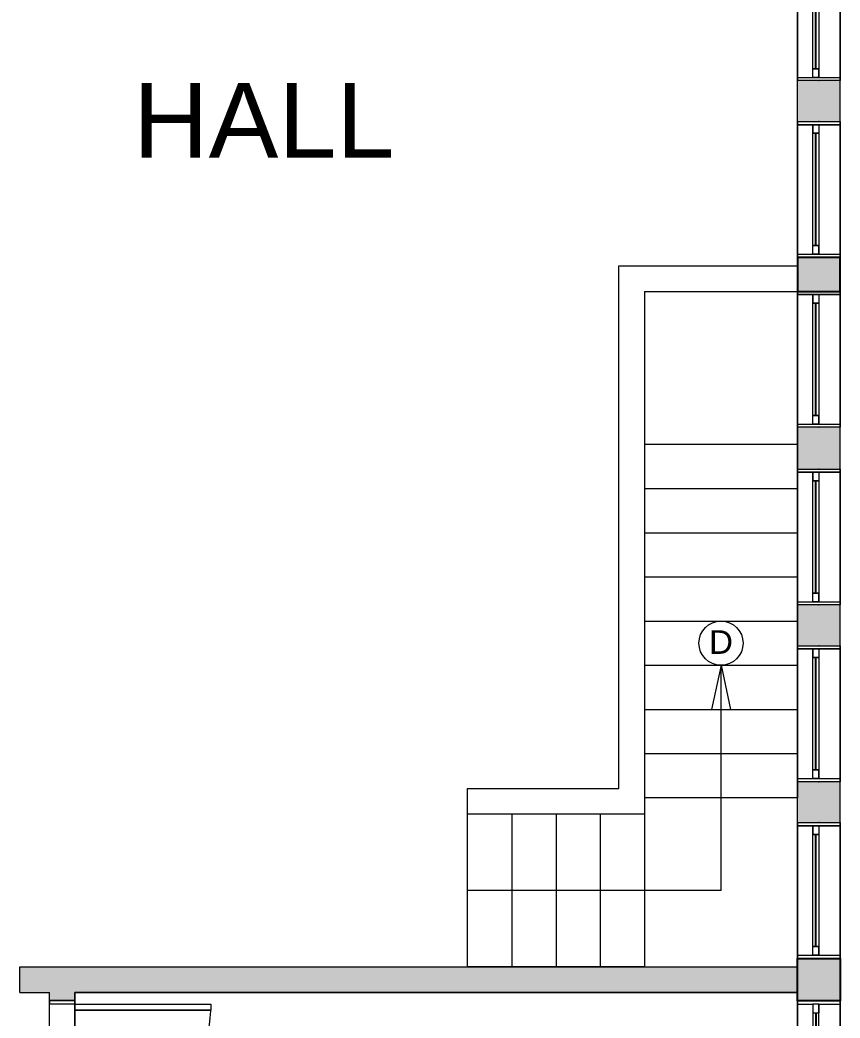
# Model space of a CAD drawing. Header units: metres. Extents: x 512 to 829, y -209 to 245.
# Drawn here: x 752.62 to 757.45, y -86 to -80.13 of the extents above; entities that cross this region are included whole.
import ezdxf

# ---------------------------------------------------------------- set-up
doc = ezdxf.new("R2010")
doc.units = ezdxf.units.M
doc.header["$LTSCALE"] = 0.508
doc.set_wipeout_variables(frame=1)
doc.header["$PDSIZE"] = -2
for name, color, linetype, lineweight in [('AMB-NOVOS', 10, 'Continuous', 15), ('CONTORNO', 7, 'Continuous', 15), ('None', 7, 'Continuous', 5), ('NãoImprimir', 7, 'Continuous', 5), ('Peitoris', 2, 'Continuous', 5), ('Telhado-Princ', 7, 'Continuous', 5)]:
    doc.layers.add(name, color=color, linetype=linetype, lineweight=lineweight)
doc.styles.add('Arial', font='arial.ttf')

# ---------------------------------------------------------------- blocks, each defined once
blk = doc.blocks.new('Grupo-1098')
at = {"color": 7, "linetype": 'Continuous', "lineweight": 5}
for points in [[(-0.4, 0.125), (-0.38095, 0.125), (-0.38095, -0.125), (-0.4, -0.125)], [(0.38095, 0.125), (0.4, 0.125), (0.4, -0.125), (0.38095, -0.125)]]:
    blk.add_wipeout(points, dxfattribs=at).dxf.layer = 'None'
at = {"layer": 'None', "color": 7, "linetype": 'Continuous', "lineweight": 5}
for points in [[(-0.4, 0.125), (-0.38095, 0.125), (-0.38095, -0.125), (-0.4, -0.125)], [(0.38095, 0.125), (0.4, 0.125), (0.4, -0.125), (0.38095, -0.125)]]:
    blk.add_lwpolyline(points, close=True, dxfattribs=at)
blk = doc.blocks.new('Grupo-1099')
at = {"layer": 'None', "color": 7}
blk.add_blockref('Grupo-1098', (0, 0), dxfattribs=at)
at = {"layer": 'None', "color": 7, "linetype": 'Continuous', "lineweight": 5}
for p, q in [((-0.4, 0.125), (-0.38095, 0.125)), ((-0.38095, 0.125), (-0.38095, -0.125)), ((0.4, 0.125), (0.38095, 0.125)), ((0.38095, 0.125), (0.38095, -0.125)), ((-0.4, -0.125), (-0.38095, -0.125)), ((0.4, -0.125), (0.38095, -0.125))]:
    blk.add_line(p, q, dxfattribs=at)
blk = doc.blocks.new('Grupo-1100')
at = {"layer": 'None', "color": 7, "linetype": 'Continuous', "lineweight": 5}
for p, q in [((-0.38095, 0.034925), (-0.38095, 0)), ((0.38095, 0.034925), (0.38095, 0))]:
    blk.add_line(p, q, dxfattribs=at)
blk = doc.blocks.new('Grupo-1101')
at = {"color": 7, "linetype": 'Continuous', "lineweight": 5}
for points in [[(-0.38095, 0.034925), (-0.33015, 0.034925), (-0.33015, 0), (-0.38095, 0)], [(0.33015, 0.034925), (0.38095, 0.034925), (0.38095, 0), (0.33015, 0)]]:
    blk.add_wipeout(points, dxfattribs=at).dxf.layer = 'None'
at = {"layer": 'None', "color": 7, "linetype": 'Continuous', "lineweight": 5}
for points in [[(-0.38095, 0.034925), (-0.33015, 0.034925), (-0.33015, 0), (-0.38095, 0)], [(0.33015, 0.034925), (0.38095, 0.034925), (0.38095, 0), (0.33015, 0)]]:
    blk.add_lwpolyline(points, close=True, dxfattribs=at)
blk = doc.blocks.new('Grupo-1102')
at = {"layer": 'None', "color": 7}
blk.add_blockref('Grupo-1100', (0, 0), dxfattribs=at)
at = {"color": 7, "linetype": 'Continuous', "lineweight": 5}
blk.add_wipeout([(-0.33015, 0.034925), (0.33015, 0.034925), (0.33015, 0), (-0.33015, 0)], dxfattribs=at).dxf.layer = 'None'
at = {"layer": 'None', "color": 7, "linetype": 'Continuous', "lineweight": 5}
blk.add_lwpolyline([(-0.33015, 0.034925), (0.33015, 0.034925), (0.33015, 0), (-0.33015, 0)], close=True, dxfattribs=at)
at = {"layer": 'None', "color": 7}
blk.add_blockref('Grupo-1101', (0, 0), dxfattribs=at)
at = {"layer": 'None', "color": 7, "linetype": 'Continuous', "lineweight": 5}
for p, q in [((-0.38095, 0.034925), (-0.33015, 0.034925)), ((-0.38095, 0), (-0.33015, 0)), ((-0.33015, 0.034925), (-0.33015, 0)), ((0.38095, 0.034925), (0.33015, 0.034925)), ((0.33015, 0.034925), (0.33015, 0)), ((0.38095, 0), (0.33015, 0))]:
    blk.add_line(p, q, dxfattribs=at)
blk = doc.blocks.new('Grupo-1103')
at = {"color": 7, "linetype": 'Continuous', "lineweight": 9}
blk.add_wipeout([(-0.3301, 0.0181), (0.3301, 0.0181), (0.3301, 0.0168), (-0.3301, 0.0168)], dxfattribs=at).dxf.layer = 'None'
blk = doc.blocks.new('Grupo-1104')
at = {"layer": 'None', "color": 7}
blk.add_blockref('Grupo-1103', (0, 0), dxfattribs=at)
at = {"layer": 'None', "color": 7, "linetype": 'Continuous', "lineweight": 25}
for p, q in [((-0.3301, 0.0181), (0.3301, 0.0181)), ((-0.3301, 0.0168), (0.3301, 0.0168))]:
    blk.add_line(p, q, dxfattribs=at)
blk = doc.blocks.new('Grupo-1105')
at = {"layer": 'None', "color": 7, "linetype": 'Continuous', "lineweight": 20}
for p, q in [((0.4, 0.125), (-0.4, 0.125)), ((0.4, -0.125), (-0.4, -0.125))]:
    blk.add_line(p, q, dxfattribs=at)
blk = doc.blocks.new('Window (2D)-111')
at = {"color": 7, "linetype": 'Continuous', "lineweight": 5}
blk.add_wipeout([(-0.4, 0.125), (0.4, 0.125), (0.4, -0.125), (-0.4, -0.125)], dxfattribs=at).dxf.layer = 'None'
at = {"layer": 'None', "color": 7}
blk.add_blockref('Grupo-1099', (0, 0), dxfattribs=at)
at = {"layer": 'None', "color": 7, "linetype": 'Continuous', "lineweight": 5}
for p, q in [((-0.4, 0.125), (0.4, 0.125)), ((-0.4, -0.125), (0.4, -0.125))]:
    blk.add_line(p, q, dxfattribs=at)
at = {"layer": 'NãoImprimir', "linetype": 'Continuous'}
for p in [(-0.4, 0), (0.4, 0)]:
    blk.add_point(p, dxfattribs=at)
at = {"layer": 'Peitoris'}
blk.add_blockref('Grupo-1102', (0, 0), dxfattribs=at)
blk.add_blockref('Grupo-1104', (0, 0), dxfattribs=at)
at = {"layer": 'Telhado-Princ'}
blk.add_blockref('Grupo-1105', (0, 0), dxfattribs=at)
blk = doc.blocks.new('Grupo-1106')
at = {"color": 7, "linetype": 'Continuous', "lineweight": 5}
for points in [[(-0.4, 0.125), (-0.38095, 0.125), (-0.38095, -0.125), (-0.4, -0.125)], [(0.38095, 0.125), (0.4, 0.125), (0.4, -0.125), (0.38095, -0.125)]]:
    blk.add_wipeout(points, dxfattribs=at).dxf.layer = 'None'
at = {"layer": 'None', "color": 7, "linetype": 'Continuous', "lineweight": 5}
for points in [[(-0.4, 0.125), (-0.38095, 0.125), (-0.38095, -0.125), (-0.4, -0.125)], [(0.38095, 0.125), (0.4, 0.125), (0.4, -0.125), (0.38095, -0.125)]]:
    blk.add_lwpolyline(points, close=True, dxfattribs=at)
blk = doc.blocks.new('Grupo-1107')
at = {"layer": 'None', "color": 7}
blk.add_blockref('Grupo-1106', (0, 0), dxfattribs=at)
at = {"layer": 'None', "color": 7, "linetype": 'Continuous', "lineweight": 5}
for p, q in [((-0.4, 0.125), (-0.38095, 0.125)), ((-0.38095, 0.125), (-0.38095, -0.125)), ((0.4, 0.125), (0.38095, 0.125)), ((0.38095, 0.125), (0.38095, -0.125)), ((-0.4, -0.125), (-0.38095, -0.125)), ((0.4, -0.125), (0.38095, -0.125))]:
    blk.add_line(p, q, dxfattribs=at)
blk = doc.blocks.new('Grupo-1108')
at = {"layer": 'None', "color": 7, "linetype": 'Continuous', "lineweight": 5}
for p, q in [((-0.38095, 0.034925), (-0.38095, 0)), ((0.38095, 0.034925), (0.38095, 0))]:
    blk.add_line(p, q, dxfattribs=at)
blk = doc.blocks.new('Grupo-1109')
at = {"color": 7, "linetype": 'Continuous', "lineweight": 5}
for points in [[(-0.38095, 0.034925), (-0.33015, 0.034925), (-0.33015, 0), (-0.38095, 0)], [(0.33015, 0.034925), (0.38095, 0.034925), (0.38095, 0), (0.33015, 0)]]:
    blk.add_wipeout(points, dxfattribs=at).dxf.layer = 'None'
at = {"layer": 'None', "color": 7, "linetype": 'Continuous', "lineweight": 5}
for points in [[(-0.38095, 0.034925), (-0.33015, 0.034925), (-0.33015, 0), (-0.38095, 0)], [(0.33015, 0.034925), (0.38095, 0.034925), (0.38095, 0), (0.33015, 0)]]:
    blk.add_lwpolyline(points, close=True, dxfattribs=at)
blk = doc.blocks.new('Grupo-1110')
at = {"layer": 'None', "color": 7}
blk.add_blockref('Grupo-1108', (0, 0), dxfattribs=at)
at = {"color": 7, "linetype": 'Continuous', "lineweight": 5}
blk.add_wipeout([(-0.33015, 0.034925), (0.33015, 0.034925), (0.33015, 0), (-0.33015, 0)], dxfattribs=at).dxf.layer = 'None'
at = {"layer": 'None', "color": 7, "linetype": 'Continuous', "lineweight": 5}
blk.add_lwpolyline([(-0.33015, 0.034925), (0.33015, 0.034925), (0.33015, 0), (-0.33015, 0)], close=True, dxfattribs=at)
at = {"layer": 'None', "color": 7}
blk.add_blockref('Grupo-1109', (0, 0), dxfattribs=at)
at = {"layer": 'None', "color": 7, "linetype": 'Continuous', "lineweight": 5}
for p, q in [((-0.38095, 0.034925), (-0.33015, 0.034925)), ((-0.38095, 0), (-0.33015, 0)), ((-0.33015, 0.034925), (-0.33015, 0)), ((0.38095, 0.034925), (0.33015, 0.034925)), ((0.33015, 0.034925), (0.33015, 0)), ((0.38095, 0), (0.33015, 0))]:
    blk.add_line(p, q, dxfattribs=at)
blk = doc.blocks.new('Grupo-1111')
at = {"color": 7, "linetype": 'Continuous', "lineweight": 9}
blk.add_wipeout([(-0.3301, 0.0181), (0.3301, 0.0181), (0.3301, 0.0168), (-0.3301, 0.0168)], dxfattribs=at).dxf.layer = 'None'
blk = doc.blocks.new('Grupo-1112')
at = {"layer": 'None', "color": 7}
blk.add_blockref('Grupo-1111', (0, 0), dxfattribs=at)
at = {"layer": 'None', "color": 7, "linetype": 'Continuous', "lineweight": 25}
for p, q in [((-0.3301, 0.0181), (0.3301, 0.0181)), ((-0.3301, 0.0168), (0.3301, 0.0168))]:
    blk.add_line(p, q, dxfattribs=at)
blk = doc.blocks.new('Grupo-1113')
at = {"layer": 'None', "color": 7, "linetype": 'Continuous', "lineweight": 20}
for p, q in [((0.4, 0.125), (-0.4, 0.125)), ((0.4, -0.125), (-0.4, -0.125))]:
    blk.add_line(p, q, dxfattribs=at)
blk = doc.blocks.new('Window (2D)-112')
at = {"color": 7, "linetype": 'Continuous', "lineweight": 5}
blk.add_wipeout([(-0.4, 0.125), (0.4, 0.125), (0.4, -0.125), (-0.4, -0.125)], dxfattribs=at).dxf.layer = 'None'
at = {"layer": 'None', "color": 7}
blk.add_blockref('Grupo-1107', (0, 0), dxfattribs=at)
at = {"layer": 'None', "color": 7, "linetype": 'Continuous', "lineweight": 5}
for p, q in [((-0.4, 0.125), (0.4, 0.125)), ((-0.4, -0.125), (0.4, -0.125))]:
    blk.add_line(p, q, dxfattribs=at)
at = {"layer": 'NãoImprimir', "linetype": 'Continuous'}
for p in [(-0.4, 0), (0.4, 0)]:
    blk.add_point(p, dxfattribs=at)
at = {"layer": 'Peitoris'}
blk.add_blockref('Grupo-1110', (0, 0), dxfattribs=at)
blk.add_blockref('Grupo-1112', (0, 0), dxfattribs=at)
at = {"layer": 'Telhado-Princ'}
blk.add_blockref('Grupo-1113', (0, 0), dxfattribs=at)
blk = doc.blocks.new('Grupo-1114')
at = {"color": 7, "linetype": 'Continuous', "lineweight": 5}
for points in [[(-0.4, 0.125), (-0.38095, 0.125), (-0.38095, -0.125), (-0.4, -0.125)], [(0.38095, 0.125), (0.4, 0.125), (0.4, -0.125), (0.38095, -0.125)]]:
    blk.add_wipeout(points, dxfattribs=at).dxf.layer = 'None'
at = {"layer": 'None', "color": 7, "linetype": 'Continuous', "lineweight": 5}
for points in [[(-0.4, 0.125), (-0.38095, 0.125), (-0.38095, -0.125), (-0.4, -0.125)], [(0.38095, 0.125), (0.4, 0.125), (0.4, -0.125), (0.38095, -0.125)]]:
    blk.add_lwpolyline(points, close=True, dxfattribs=at)
blk = doc.blocks.new('Grupo-1115')
at = {"layer": 'None', "color": 7}
blk.add_blockref('Grupo-1114', (0, 0), dxfattribs=at)
at = {"layer": 'None', "color": 7, "linetype": 'Continuous', "lineweight": 5}
for p, q in [((-0.4, 0.125), (-0.38095, 0.125)), ((-0.38095, 0.125), (-0.38095, -0.125)), ((0.4, 0.125), (0.38095, 0.125)), ((0.38095, 0.125), (0.38095, -0.125)), ((-0.4, -0.125), (-0.38095, -0.125)), ((0.4, -0.125), (0.38095, -0.125))]:
    blk.add_line(p, q, dxfattribs=at)
blk = doc.blocks.new('Grupo-1116')
at = {"layer": 'None', "color": 7, "linetype": 'Continuous', "lineweight": 5}
for p, q in [((-0.38095, 0.034925), (-0.38095, 0)), ((0.38095, 0.034925), (0.38095, 0))]:
    blk.add_line(p, q, dxfattribs=at)
blk = doc.blocks.new('Grupo-1117')
at = {"color": 7, "linetype": 'Continuous', "lineweight": 5}
for points in [[(-0.38095, 0.034925), (-0.33015, 0.034925), (-0.33015, 0), (-0.38095, 0)], [(0.33015, 0.034925), (0.38095, 0.034925), (0.38095, 0), (0.33015, 0)]]:
    blk.add_wipeout(points, dxfattribs=at).dxf.layer = 'None'
at = {"layer": 'None', "color": 7, "linetype": 'Continuous', "lineweight": 5}
for points in [[(-0.38095, 0.034925), (-0.33015, 0.034925), (-0.33015, 0), (-0.38095, 0)], [(0.33015, 0.034925), (0.38095, 0.034925), (0.38095, 0), (0.33015, 0)]]:
    blk.add_lwpolyline(points, close=True, dxfattribs=at)
blk = doc.blocks.new('Grupo-1118')
at = {"layer": 'None', "color": 7}
blk.add_blockref('Grupo-1116', (0, 0), dxfattribs=at)
at = {"color": 7, "linetype": 'Continuous', "lineweight": 5}
blk.add_wipeout([(-0.33015, 0.034925), (0.33015, 0.034925), (0.33015, 0), (-0.33015, 0)], dxfattribs=at).dxf.layer = 'None'
at = {"layer": 'None', "color": 7, "linetype": 'Continuous', "lineweight": 5}
blk.add_lwpolyline([(-0.33015, 0.034925), (0.33015, 0.034925), (0.33015, 0), (-0.33015, 0)], close=True, dxfattribs=at)
at = {"layer": 'None', "color": 7}
blk.add_blockref('Grupo-1117', (0, 0), dxfattribs=at)
at = {"layer": 'None', "color": 7, "linetype": 'Continuous', "lineweight": 5}
for p, q in [((-0.38095, 0.034925), (-0.33015, 0.034925)), ((-0.38095, 0), (-0.33015, 0)), ((-0.33015, 0.034925), (-0.33015, 0)), ((0.38095, 0.034925), (0.33015, 0.034925)), ((0.33015, 0.034925), (0.33015, 0)), ((0.38095, 0), (0.33015, 0))]:
    blk.add_line(p, q, dxfattribs=at)
blk = doc.blocks.new('Grupo-1119')
at = {"color": 7, "linetype": 'Continuous', "lineweight": 9}
blk.add_wipeout([(-0.3301, 0.0181), (0.3301, 0.0181), (0.3301, 0.0168), (-0.3301, 0.0168)], dxfattribs=at).dxf.layer = 'None'
blk = doc.blocks.new('Grupo-1120')
at = {"layer": 'None', "color": 7}
blk.add_blockref('Grupo-1119', (0, 0), dxfattribs=at)
at = {"layer": 'None', "color": 7, "linetype": 'Continuous', "lineweight": 25}
for p, q in [((-0.3301, 0.0181), (0.3301, 0.0181)), ((-0.3301, 0.0168), (0.3301, 0.0168))]:
    blk.add_line(p, q, dxfattribs=at)
blk = doc.blocks.new('Grupo-1121')
at = {"layer": 'None', "color": 7, "linetype": 'Continuous', "lineweight": 20}
for p, q in [((0.4, 0.125), (-0.4, 0.125)), ((0.4, -0.125), (-0.4, -0.125))]:
    blk.add_line(p, q, dxfattribs=at)
blk = doc.blocks.new('Window (2D)-113')
at = {"color": 7, "linetype": 'Continuous', "lineweight": 5}
blk.add_wipeout([(-0.4, 0.125), (0.4, 0.125), (0.4, -0.125), (-0.4, -0.125)], dxfattribs=at).dxf.layer = 'None'
at = {"layer": 'None', "color": 7}
blk.add_blockref('Grupo-1115', (0, 0), dxfattribs=at)
at = {"layer": 'None', "color": 7, "linetype": 'Continuous', "lineweight": 5}
for p, q in [((-0.4, 0.125), (0.4, 0.125)), ((-0.4, -0.125), (0.4, -0.125))]:
    blk.add_line(p, q, dxfattribs=at)
at = {"layer": 'NãoImprimir', "linetype": 'Continuous'}
for p in [(-0.4, 0), (0.4, 0)]:
    blk.add_point(p, dxfattribs=at)
at = {"layer": 'Peitoris'}
blk.add_blockref('Grupo-1118', (0, 0), dxfattribs=at)
blk.add_blockref('Grupo-1120', (0, 0), dxfattribs=at)
at = {"layer": 'Telhado-Princ'}
blk.add_blockref('Grupo-1121', (0, 0), dxfattribs=at)
blk = doc.blocks.new('Grupo-1122')
at = {"color": 7, "linetype": 'Continuous', "lineweight": 5}
for points in [[(-0.4, 0.125), (-0.38095, 0.125), (-0.38095, -0.125), (-0.4, -0.125)], [(0.38095, 0.125), (0.4, 0.125), (0.4, -0.125), (0.38095, -0.125)]]:
    blk.add_wipeout(points, dxfattribs=at).dxf.layer = 'None'
at = {"layer": 'None', "color": 7, "linetype": 'Continuous', "lineweight": 5}
for points in [[(-0.4, 0.125), (-0.38095, 0.125), (-0.38095, -0.125), (-0.4, -0.125)], [(0.38095, 0.125), (0.4, 0.125), (0.4, -0.125), (0.38095, -0.125)]]:
    blk.add_lwpolyline(points, close=True, dxfattribs=at)
blk = doc.blocks.new('Grupo-1123')
at = {"layer": 'None', "color": 7}
blk.add_blockref('Grupo-1122', (0, 0), dxfattribs=at)
at = {"layer": 'None', "color": 7, "linetype": 'Continuous', "lineweight": 5}
for p, q in [((-0.4, 0.125), (-0.38095, 0.125)), ((-0.38095, 0.125), (-0.38095, -0.125)), ((0.4, 0.125), (0.38095, 0.125)), ((0.38095, 0.125), (0.38095, -0.125)), ((-0.4, -0.125), (-0.38095, -0.125)), ((0.4, -0.125), (0.38095, -0.125))]:
    blk.add_line(p, q, dxfattribs=at)
blk = doc.blocks.new('Grupo-1124')
at = {"layer": 'None', "color": 7, "linetype": 'Continuous', "lineweight": 5}
for p, q in [((-0.38095, 0.034925), (-0.38095, 0)), ((0.38095, 0.034925), (0.38095, 0))]:
    blk.add_line(p, q, dxfattribs=at)
blk = doc.blocks.new('Grupo-1125')
at = {"color": 7, "linetype": 'Continuous', "lineweight": 5}
for points in [[(-0.38095, 0.034925), (-0.33015, 0.034925), (-0.33015, 0), (-0.38095, 0)], [(0.33015, 0.034925), (0.38095, 0.034925), (0.38095, 0), (0.33015, 0)]]:
    blk.add_wipeout(points, dxfattribs=at).dxf.layer = 'None'
at = {"layer": 'None', "color": 7, "linetype": 'Continuous', "lineweight": 5}
for points in [[(-0.38095, 0.034925), (-0.33015, 0.034925), (-0.33015, 0), (-0.38095, 0)], [(0.33015, 0.034925), (0.38095, 0.034925), (0.38095, 0), (0.33015, 0)]]:
    blk.add_lwpolyline(points, close=True, dxfattribs=at)
blk = doc.blocks.new('Grupo-1126')
at = {"layer": 'None', "color": 7}
blk.add_blockref('Grupo-1124', (0, 0), dxfattribs=at)
at = {"color": 7, "linetype": 'Continuous', "lineweight": 5}
blk.add_wipeout([(-0.33015, 0.034925), (0.33015, 0.034925), (0.33015, 0), (-0.33015, 0)], dxfattribs=at).dxf.layer = 'None'
at = {"layer": 'None', "color": 7, "linetype": 'Continuous', "lineweight": 5}
blk.add_lwpolyline([(-0.33015, 0.034925), (0.33015, 0.034925), (0.33015, 0), (-0.33015, 0)], close=True, dxfattribs=at)
at = {"layer": 'None', "color": 7}
blk.add_blockref('Grupo-1125', (0, 0), dxfattribs=at)
at = {"layer": 'None', "color": 7, "linetype": 'Continuous', "lineweight": 5}
for p, q in [((-0.38095, 0.034925), (-0.33015, 0.034925)), ((-0.38095, 0), (-0.33015, 0)), ((-0.33015, 0.034925), (-0.33015, 0)), ((0.38095, 0.034925), (0.33015, 0.034925)), ((0.33015, 0.034925), (0.33015, 0)), ((0.38095, 0), (0.33015, 0))]:
    blk.add_line(p, q, dxfattribs=at)
blk = doc.blocks.new('Grupo-1127')
at = {"color": 7, "linetype": 'Continuous', "lineweight": 9}
blk.add_wipeout([(-0.3301, 0.0181), (0.3301, 0.0181), (0.3301, 0.0168), (-0.3301, 0.0168)], dxfattribs=at).dxf.layer = 'None'
blk = doc.blocks.new('Grupo-1128')
at = {"layer": 'None', "color": 7}
blk.add_blockref('Grupo-1127', (0, 0), dxfattribs=at)
at = {"layer": 'None', "color": 7, "linetype": 'Continuous', "lineweight": 25}
for p, q in [((-0.3301, 0.0181), (0.3301, 0.0181)), ((-0.3301, 0.0168), (0.3301, 0.0168))]:
    blk.add_line(p, q, dxfattribs=at)
blk = doc.blocks.new('Grupo-1129')
at = {"layer": 'None', "color": 7, "linetype": 'Continuous', "lineweight": 20}
for p, q in [((0.4, 0.125), (-0.4, 0.125)), ((0.4, -0.125), (-0.4, -0.125))]:
    blk.add_line(p, q, dxfattribs=at)
blk = doc.blocks.new('Window (2D)-114')
at = {"color": 7, "linetype": 'Continuous', "lineweight": 5}
blk.add_wipeout([(-0.4, 0.125), (0.4, 0.125), (0.4, -0.125), (-0.4, -0.125)], dxfattribs=at).dxf.layer = 'None'
at = {"layer": 'None', "color": 7}
blk.add_blockref('Grupo-1123', (0, 0), dxfattribs=at)
at = {"layer": 'None', "color": 7, "linetype": 'Continuous', "lineweight": 5}
for p, q in [((-0.4, 0.125), (0.4, 0.125)), ((-0.4, -0.125), (0.4, -0.125))]:
    blk.add_line(p, q, dxfattribs=at)
at = {"layer": 'NãoImprimir', "linetype": 'Continuous'}
for p in [(-0.4, 0), (0.4, 0)]:
    blk.add_point(p, dxfattribs=at)
at = {"layer": 'Peitoris'}
blk.add_blockref('Grupo-1126', (0, 0), dxfattribs=at)
blk.add_blockref('Grupo-1128', (0, 0), dxfattribs=at)
at = {"layer": 'Telhado-Princ'}
blk.add_blockref('Grupo-1129', (0, 0), dxfattribs=at)
blk = doc.blocks.new('Grupo-1130')
at = {"color": 7, "linetype": 'Continuous', "lineweight": 5}
for points in [[(-0.4, 0.125), (-0.38095, 0.125), (-0.38095, -0.125), (-0.4, -0.125)], [(0.38095, 0.125), (0.4, 0.125), (0.4, -0.125), (0.38095, -0.125)]]:
    blk.add_wipeout(points, dxfattribs=at).dxf.layer = 'None'
at = {"layer": 'None', "color": 7, "linetype": 'Continuous', "lineweight": 5}
for points in [[(-0.4, 0.125), (-0.38095, 0.125), (-0.38095, -0.125), (-0.4, -0.125)], [(0.38095, 0.125), (0.4, 0.125), (0.4, -0.125), (0.38095, -0.125)]]:
    blk.add_lwpolyline(points, close=True, dxfattribs=at)
blk = doc.blocks.new('Grupo-1131')
at = {"layer": 'None', "color": 7}
blk.add_blockref('Grupo-1130', (0, 0), dxfattribs=at)
at = {"layer": 'None', "color": 7, "linetype": 'Continuous', "lineweight": 5}
for p, q in [((-0.4, 0.125), (-0.38095, 0.125)), ((-0.38095, 0.125), (-0.38095, -0.125)), ((0.4, 0.125), (0.38095, 0.125)), ((0.38095, 0.125), (0.38095, -0.125)), ((-0.4, -0.125), (-0.38095, -0.125)), ((0.4, -0.125), (0.38095, -0.125))]:
    blk.add_line(p, q, dxfattribs=at)
blk = doc.blocks.new('Grupo-1132')
at = {"layer": 'None', "color": 7, "linetype": 'Continuous', "lineweight": 5}
for p, q in [((-0.38095, 0.034925), (-0.38095, 0)), ((0.38095, 0.034925), (0.38095, 0))]:
    blk.add_line(p, q, dxfattribs=at)
blk = doc.blocks.new('Grupo-1133')
at = {"color": 7, "linetype": 'Continuous', "lineweight": 5}
for points in [[(-0.38095, 0.034925), (-0.33015, 0.034925), (-0.33015, 0), (-0.38095, 0)], [(0.33015, 0.034925), (0.38095, 0.034925), (0.38095, 0), (0.33015, 0)]]:
    blk.add_wipeout(points, dxfattribs=at).dxf.layer = 'None'
at = {"layer": 'None', "color": 7, "linetype": 'Continuous', "lineweight": 5}
for points in [[(-0.38095, 0.034925), (-0.33015, 0.034925), (-0.33015, 0), (-0.38095, 0)], [(0.33015, 0.034925), (0.38095, 0.034925), (0.38095, 0), (0.33015, 0)]]:
    blk.add_lwpolyline(points, close=True, dxfattribs=at)
blk = doc.blocks.new('Grupo-1134')
at = {"layer": 'None', "color": 7}
blk.add_blockref('Grupo-1132', (0, 0), dxfattribs=at)
at = {"color": 7, "linetype": 'Continuous', "lineweight": 5}
blk.add_wipeout([(-0.33015, 0.034925), (0.33015, 0.034925), (0.33015, 0), (-0.33015, 0)], dxfattribs=at).dxf.layer = 'None'
at = {"layer": 'None', "color": 7, "linetype": 'Continuous', "lineweight": 5}
blk.add_lwpolyline([(-0.33015, 0.034925), (0.33015, 0.034925), (0.33015, 0), (-0.33015, 0)], close=True, dxfattribs=at)
at = {"layer": 'None', "color": 7}
blk.add_blockref('Grupo-1133', (0, 0), dxfattribs=at)
at = {"layer": 'None', "color": 7, "linetype": 'Continuous', "lineweight": 5}
for p, q in [((-0.38095, 0.034925), (-0.33015, 0.034925)), ((-0.38095, 0), (-0.33015, 0)), ((-0.33015, 0.034925), (-0.33015, 0)), ((0.38095, 0.034925), (0.33015, 0.034925)), ((0.33015, 0.034925), (0.33015, 0)), ((0.38095, 0), (0.33015, 0))]:
    blk.add_line(p, q, dxfattribs=at)
blk = doc.blocks.new('Grupo-1135')
at = {"color": 7, "linetype": 'Continuous', "lineweight": 9}
blk.add_wipeout([(-0.3301, 0.0181), (0.3301, 0.0181), (0.3301, 0.0168), (-0.3301, 0.0168)], dxfattribs=at).dxf.layer = 'None'
blk = doc.blocks.new('Grupo-1136')
at = {"layer": 'None', "color": 7}
blk.add_blockref('Grupo-1135', (0, 0), dxfattribs=at)
at = {"layer": 'None', "color": 7, "linetype": 'Continuous', "lineweight": 25}
for p, q in [((-0.3301, 0.0181), (0.3301, 0.0181)), ((-0.3301, 0.0168), (0.3301, 0.0168))]:
    blk.add_line(p, q, dxfattribs=at)
blk = doc.blocks.new('Grupo-1137')
at = {"layer": 'None', "color": 7, "linetype": 'Continuous', "lineweight": 20}
for p, q in [((0.4, 0.125), (-0.4, 0.125)), ((0.4, -0.125), (-0.4, -0.125))]:
    blk.add_line(p, q, dxfattribs=at)
blk = doc.blocks.new('Window (2D)-115')
at = {"color": 7, "linetype": 'Continuous', "lineweight": 5}
blk.add_wipeout([(-0.4, 0.125), (0.4, 0.125), (0.4, -0.125), (-0.4, -0.125)], dxfattribs=at).dxf.layer = 'None'
at = {"layer": 'None', "color": 7}
blk.add_blockref('Grupo-1131', (0, 0), dxfattribs=at)
at = {"layer": 'None', "color": 7, "linetype": 'Continuous', "lineweight": 5}
for p, q in [((-0.4, 0.125), (0.4, 0.125)), ((-0.4, -0.125), (0.4, -0.125))]:
    blk.add_line(p, q, dxfattribs=at)
at = {"layer": 'NãoImprimir', "linetype": 'Continuous'}
for p in [(-0.4, 0), (0.4, 0)]:
    blk.add_point(p, dxfattribs=at)
at = {"layer": 'Peitoris'}
blk.add_blockref('Grupo-1134', (0, 0), dxfattribs=at)
blk.add_blockref('Grupo-1136', (0, 0), dxfattribs=at)
at = {"layer": 'Telhado-Princ'}
blk.add_blockref('Grupo-1137', (0, 0), dxfattribs=at)
blk = doc.blocks.new('Grupo-1250')
at = {"color": 7, "linetype": 'Continuous', "lineweight": 5}
for points in [[(-0.4, 0.125), (-0.38095, 0.125), (-0.38095, -0.125), (-0.4, -0.125)], [(0.38095, 0.125), (0.4, 0.125), (0.4, -0.125), (0.38095, -0.125)]]:
    blk.add_wipeout(points, dxfattribs=at).dxf.layer = 'None'
at = {"layer": 'None', "color": 7, "linetype": 'Continuous', "lineweight": 5}
for points in [[(-0.4, 0.125), (-0.38095, 0.125), (-0.38095, -0.125), (-0.4, -0.125)], [(0.38095, 0.125), (0.4, 0.125), (0.4, -0.125), (0.38095, -0.125)]]:
    blk.add_lwpolyline(points, close=True, dxfattribs=at)
blk = doc.blocks.new('Grupo-1251')
at = {"layer": 'None', "color": 7}
blk.add_blockref('Grupo-1250', (0, 0), dxfattribs=at)
at = {"layer": 'None', "color": 7, "linetype": 'Continuous', "lineweight": 5}
for p, q in [((-0.4, 0.125), (-0.38095, 0.125)), ((-0.38095, 0.125), (-0.38095, -0.125)), ((0.4, 0.125), (0.38095, 0.125)), ((0.38095, 0.125), (0.38095, -0.125)), ((-0.4, -0.125), (-0.38095, -0.125)), ((0.4, -0.125), (0.38095, -0.125))]:
    blk.add_line(p, q, dxfattribs=at)
blk = doc.blocks.new('Grupo-1252')
at = {"layer": 'None', "color": 7, "linetype": 'Continuous', "lineweight": 5}
for p, q in [((-0.38095, 0.034925), (-0.38095, 0)), ((0.38095, 0.034925), (0.38095, 0))]:
    blk.add_line(p, q, dxfattribs=at)
blk = doc.blocks.new('Grupo-1253')
at = {"color": 7, "linetype": 'Continuous', "lineweight": 5}
for points in [[(-0.38095, 0.034925), (-0.33015, 0.034925), (-0.33015, 0), (-0.38095, 0)], [(0.33015, 0.034925), (0.38095, 0.034925), (0.38095, 0), (0.33015, 0)]]:
    blk.add_wipeout(points, dxfattribs=at).dxf.layer = 'None'
at = {"layer": 'None', "color": 7, "linetype": 'Continuous', "lineweight": 5}
for points in [[(-0.38095, 0.034925), (-0.33015, 0.034925), (-0.33015, 0), (-0.38095, 0)], [(0.33015, 0.034925), (0.38095, 0.034925), (0.38095, 0), (0.33015, 0)]]:
    blk.add_lwpolyline(points, close=True, dxfattribs=at)
blk = doc.blocks.new('Grupo-1254')
at = {"layer": 'None', "color": 7}
blk.add_blockref('Grupo-1252', (0, 0), dxfattribs=at)
at = {"color": 7, "linetype": 'Continuous', "lineweight": 5}
blk.add_wipeout([(-0.33015, 0.034925), (0.33015, 0.034925), (0.33015, 0), (-0.33015, 0)], dxfattribs=at).dxf.layer = 'None'
at = {"layer": 'None', "color": 7, "linetype": 'Continuous', "lineweight": 5}
blk.add_lwpolyline([(-0.33015, 0.034925), (0.33015, 0.034925), (0.33015, 0), (-0.33015, 0)], close=True, dxfattribs=at)
at = {"layer": 'None', "color": 7}
blk.add_blockref('Grupo-1253', (0, 0), dxfattribs=at)
at = {"layer": 'None', "color": 7, "linetype": 'Continuous', "lineweight": 5}
for p, q in [((-0.38095, 0.034925), (-0.33015, 0.034925)), ((-0.38095, 0), (-0.33015, 0)), ((-0.33015, 0.034925), (-0.33015, 0)), ((0.38095, 0.034925), (0.33015, 0.034925)), ((0.33015, 0.034925), (0.33015, 0)), ((0.38095, 0), (0.33015, 0))]:
    blk.add_line(p, q, dxfattribs=at)
blk = doc.blocks.new('Grupo-1255')
at = {"color": 7, "linetype": 'Continuous', "lineweight": 9}
blk.add_wipeout([(-0.3301, 0.0181), (0.3301, 0.0181), (0.3301, 0.0168), (-0.3301, 0.0168)], dxfattribs=at).dxf.layer = 'None'
blk = doc.blocks.new('Grupo-1256')
at = {"layer": 'None', "color": 7}
blk.add_blockref('Grupo-1255', (0, 0), dxfattribs=at)
at = {"layer": 'None', "color": 7, "linetype": 'Continuous', "lineweight": 25}
for p, q in [((-0.3301, 0.0181), (0.3301, 0.0181)), ((-0.3301, 0.0168), (0.3301, 0.0168))]:
    blk.add_line(p, q, dxfattribs=at)
blk = doc.blocks.new('Grupo-1257')
at = {"layer": 'None', "color": 7, "linetype": 'Continuous', "lineweight": 20}
for p, q in [((0.4, 0.125), (-0.4, 0.125)), ((0.4, -0.125), (-0.4, -0.125))]:
    blk.add_line(p, q, dxfattribs=at)
blk = doc.blocks.new('Window (2D)-130')
at = {"color": 7, "linetype": 'Continuous', "lineweight": 5}
blk.add_wipeout([(-0.4, 0.125), (0.4, 0.125), (0.4, -0.125), (-0.4, -0.125)], dxfattribs=at).dxf.layer = 'None'
at = {"layer": 'None', "color": 7}
blk.add_blockref('Grupo-1251', (0, 0), dxfattribs=at)
at = {"layer": 'None', "color": 7, "linetype": 'Continuous', "lineweight": 5}
for p, q in [((-0.4, 0.125), (0.4, 0.125)), ((-0.4, -0.125), (0.4, -0.125))]:
    blk.add_line(p, q, dxfattribs=at)
at = {"layer": 'NãoImprimir', "linetype": 'Continuous'}
for p in [(-0.4, 0), (0.4, 0)]:
    blk.add_point(p, dxfattribs=at)
at = {"layer": 'Peitoris'}
blk.add_blockref('Grupo-1254', (0, 0), dxfattribs=at)
blk.add_blockref('Grupo-1256', (0, 0), dxfattribs=at)
at = {"layer": 'Telhado-Princ'}
blk.add_blockref('Grupo-1257', (0, 0), dxfattribs=at)
blk = doc.blocks.new('Grupo-1258')
at = {"color": 7, "linetype": 'Continuous', "lineweight": 5}
for points in [[(-0.4, 0.125), (-0.38095, 0.125), (-0.38095, -0.125), (-0.4, -0.125)], [(0.38095, 0.125), (0.4, 0.125), (0.4, -0.125), (0.38095, -0.125)]]:
    blk.add_wipeout(points, dxfattribs=at).dxf.layer = 'None'
at = {"layer": 'None', "color": 7, "linetype": 'Continuous', "lineweight": 5}
for points in [[(-0.4, 0.125), (-0.38095, 0.125), (-0.38095, -0.125), (-0.4, -0.125)], [(0.38095, 0.125), (0.4, 0.125), (0.4, -0.125), (0.38095, -0.125)]]:
    blk.add_lwpolyline(points, close=True, dxfattribs=at)
blk = doc.blocks.new('Grupo-1259')
at = {"layer": 'None', "color": 7}
blk.add_blockref('Grupo-1258', (0, 0), dxfattribs=at)
at = {"layer": 'None', "color": 7, "linetype": 'Continuous', "lineweight": 5}
for p, q in [((-0.4, 0.125), (-0.38095, 0.125)), ((-0.38095, 0.125), (-0.38095, -0.125)), ((0.4, 0.125), (0.38095, 0.125)), ((0.38095, 0.125), (0.38095, -0.125)), ((-0.4, -0.125), (-0.38095, -0.125)), ((0.4, -0.125), (0.38095, -0.125))]:
    blk.add_line(p, q, dxfattribs=at)
blk = doc.blocks.new('Grupo-1260')
at = {"layer": 'None', "color": 7, "linetype": 'Continuous', "lineweight": 5}
for p, q in [((-0.38095, 0.034925), (-0.38095, 0)), ((0.38095, 0.034925), (0.38095, 0))]:
    blk.add_line(p, q, dxfattribs=at)
blk = doc.blocks.new('Grupo-1261')
at = {"color": 7, "linetype": 'Continuous', "lineweight": 5}
for points in [[(-0.38095, 0.034925), (-0.33015, 0.034925), (-0.33015, 0), (-0.38095, 0)], [(0.33015, 0.034925), (0.38095, 0.034925), (0.38095, 0), (0.33015, 0)]]:
    blk.add_wipeout(points, dxfattribs=at).dxf.layer = 'None'
at = {"layer": 'None', "color": 7, "linetype": 'Continuous', "lineweight": 5}
for points in [[(-0.38095, 0.034925), (-0.33015, 0.034925), (-0.33015, 0), (-0.38095, 0)], [(0.33015, 0.034925), (0.38095, 0.034925), (0.38095, 0), (0.33015, 0)]]:
    blk.add_lwpolyline(points, close=True, dxfattribs=at)
blk = doc.blocks.new('Grupo-1262')
at = {"layer": 'None', "color": 7}
blk.add_blockref('Grupo-1260', (0, 0), dxfattribs=at)
at = {"color": 7, "linetype": 'Continuous', "lineweight": 5}
blk.add_wipeout([(-0.33015, 0.034925), (0.33015, 0.034925), (0.33015, 0), (-0.33015, 0)], dxfattribs=at).dxf.layer = 'None'
at = {"layer": 'None', "color": 7, "linetype": 'Continuous', "lineweight": 5}
blk.add_lwpolyline([(-0.33015, 0.034925), (0.33015, 0.034925), (0.33015, 0), (-0.33015, 0)], close=True, dxfattribs=at)
at = {"layer": 'None', "color": 7}
blk.add_blockref('Grupo-1261', (0, 0), dxfattribs=at)
at = {"layer": 'None', "color": 7, "linetype": 'Continuous', "lineweight": 5}
for p, q in [((-0.38095, 0.034925), (-0.33015, 0.034925)), ((-0.38095, 0), (-0.33015, 0)), ((-0.33015, 0.034925), (-0.33015, 0)), ((0.38095, 0.034925), (0.33015, 0.034925)), ((0.33015, 0.034925), (0.33015, 0)), ((0.38095, 0), (0.33015, 0))]:
    blk.add_line(p, q, dxfattribs=at)
blk = doc.blocks.new('Grupo-1263')
at = {"color": 7, "linetype": 'Continuous', "lineweight": 9}
blk.add_wipeout([(-0.3301, 0.0181), (0.3301, 0.0181), (0.3301, 0.0168), (-0.3301, 0.0168)], dxfattribs=at).dxf.layer = 'None'
blk = doc.blocks.new('Grupo-1264')
at = {"layer": 'None', "color": 7}
blk.add_blockref('Grupo-1263', (0, 0), dxfattribs=at)
at = {"layer": 'None', "color": 7, "linetype": 'Continuous', "lineweight": 25}
for p, q in [((-0.3301, 0.0181), (0.3301, 0.0181)), ((-0.3301, 0.0168), (0.3301, 0.0168))]:
    blk.add_line(p, q, dxfattribs=at)
blk = doc.blocks.new('Grupo-1265')
at = {"layer": 'None', "color": 7, "linetype": 'Continuous', "lineweight": 20}
for p, q in [((0.4, 0.125), (-0.4, 0.125)), ((0.4, -0.125), (-0.4, -0.125))]:
    blk.add_line(p, q, dxfattribs=at)
blk = doc.blocks.new('Window (2D)-131')
at = {"color": 7, "linetype": 'Continuous', "lineweight": 5}
blk.add_wipeout([(-0.4, 0.125), (0.4, 0.125), (0.4, -0.125), (-0.4, -0.125)], dxfattribs=at).dxf.layer = 'None'
at = {"layer": 'None', "color": 7}
blk.add_blockref('Grupo-1259', (0, 0), dxfattribs=at)
at = {"layer": 'None', "color": 7, "linetype": 'Continuous', "lineweight": 5}
for p, q in [((-0.4, 0.125), (0.4, 0.125)), ((-0.4, -0.125), (0.4, -0.125))]:
    blk.add_line(p, q, dxfattribs=at)
at = {"layer": 'NãoImprimir', "linetype": 'Continuous'}
for p in [(-0.4, 0), (0.4, 0)]:
    blk.add_point(p, dxfattribs=at)
at = {"layer": 'Peitoris'}
blk.add_blockref('Grupo-1262', (0, 0), dxfattribs=at)
blk.add_blockref('Grupo-1264', (0, 0), dxfattribs=at)
at = {"layer": 'Telhado-Princ'}
blk.add_blockref('Grupo-1265', (0, 0), dxfattribs=at)
blk = doc.blocks.new('Grupo-1383')
at = {"layer": 'None', "color": 7, "linetype": 'Continuous', "lineweight": 5}
for p, q in [((-0.42, 0.075), (-0.42, -0.075)), ((0.42, 0.075), (0.42, -0.075))]:
    blk.add_line(p, q, dxfattribs=at)
blk = doc.blocks.new('Grupo-1384')
at = {"color": 7, "linetype": 'Continuous', "lineweight": 5}
for points in [[(-0.42, 0.075), (-0.4, 0.075), (-0.4, -0.075), (-0.42, -0.075)], [(0.4, 0.075), (0.42, 0.075), (0.42, -0.075), (0.4, -0.075)]]:
    blk.add_wipeout(points, dxfattribs=at).dxf.layer = 'None'
at = {"layer": 'None', "color": 7, "linetype": 'Continuous', "lineweight": 5}
for points in [[(-0.42, 0.075), (-0.4, 0.075), (-0.4, -0.075), (-0.42, -0.075)], [(0.4, 0.075), (0.42, 0.075), (0.42, -0.075), (0.4, -0.075)]]:
    blk.add_lwpolyline(points, close=True, dxfattribs=at)
blk = doc.blocks.new('Grupo-1385')
at = {"layer": 'None', "color": 7}
blk.add_blockref('Grupo-1383', (0, 0), dxfattribs=at)
blk.add_blockref('Grupo-1384', (0, 0), dxfattribs=at)
at = {"layer": 'None', "color": 7, "linetype": 'Continuous', "lineweight": 5}
for p, q in [((-0.42, 0.075), (-0.4, 0.075)), ((-0.4, 0.075), (-0.4, -0.075)), ((0.42, 0.075), (0.4, 0.075)), ((0.4, 0.075), (0.4, -0.075)), ((-0.42, -0.075), (-0.4, -0.075)), ((0.42, -0.075), (0.4, -0.075))]:
    blk.add_line(p, q, dxfattribs=at)
blk = doc.blocks.new('Grupo-1386')
at = {"layer": 'None', "color": 7, "linetype": 'Continuous', "lineweight": 5}
blk.add_arc((-0.4, 0.075), 0.8, 0, 90, dxfattribs=at)
blk = doc.blocks.new('Grupo-1387')
at = {"color": 7, "linetype": 'Continuous', "lineweight": 5}
blk.add_wipeout([(-0.4, 0.075), (-0.4, 0.875), (-0.365, 0.875), (-0.365, 0.075)], dxfattribs=at).dxf.layer = 'None'
at = {"layer": 'None', "color": 7, "linetype": 'Continuous', "lineweight": 5}
blk.add_lwpolyline([(-0.4, 0.075), (-0.4, 0.875), (-0.365, 0.875), (-0.365, 0.075)], close=True, dxfattribs=at)
blk = doc.blocks.new('Grupo-1388')
at = {"layer": 'None', "color": 7}
blk.add_blockref('Grupo-1387', (0, 0), dxfattribs=at)
at = {"layer": 'None', "color": 7, "linetype": 'Continuous', "lineweight": 5}
for p, q in [((-0.4, 0.075), (-0.4, 0.875)), ((-0.4, 0.875), (-0.365, 0.875)), ((-0.365, 0.075), (-0.365, 0.875)), ((-0.4, 0.075), (-0.365, 0.075))]:
    blk.add_line(p, q, dxfattribs=at)
blk = doc.blocks.new('Grupo-1389')
at = {"layer": 'Peitoris', "color": 7}
blk.add_blockref('Grupo-1388', (0, 0), dxfattribs=at)
blk = doc.blocks.new('Grupo-1390')
at = {"layer": 'None', "color": 7, "linetype": 'Continuous', "lineweight": 5}
for p, q in [((0.42, 0.075), (-0.42, 0.075)), ((0.42, -0.075), (-0.42, -0.075))]:
    blk.add_line(p, q, dxfattribs=at)
blk = doc.blocks.new('Door (2D)-31')
at = {"layer": 'None', "color": 7}
blk.add_blockref('Grupo-1385', (0, 0), dxfattribs=at)
at = {"layer": 'NãoImprimir', "color": 7, "linetype": 'Continuous', "lineweight": 5}
for p in [(-0.42, 0), (0.42, 0)]:
    blk.add_point(p, dxfattribs=at)
at = {"layer": 'Peitoris', "color": 7}
blk.add_blockref('Grupo-1386', (0, 0), dxfattribs=at)
at = {"layer": 'None', "color": 7}
blk.add_blockref('Grupo-1389', (0, 0), dxfattribs=at)
at = {"layer": 'Telhado-Princ', "color": 7}
blk.add_blockref('Grupo-1390', (0, 0), dxfattribs=at)

msp = doc.modelspace()

# ---------------------------------------------------------------- linework, layer by layer
at = {"layer": 'None', "color": 7, "linetype": 'Continuous', "lineweight": 18}
for p, q in [((757.1955, -80.7239), (757.1955, -80.4839)), ((757.4455, -80.7239), (757.4455, -80.4839)), ((757.4455, -81.7239), (757.4455, -81.5239)), ((757.1955, -82.7692), (757.1955, -82.5239)), ((757.4455, -82.7692), (757.4455, -82.5239)), ((757.1955, -83.8092), (757.1955, -83.5692)), ((757.4455, -83.8092), (757.4455, -83.5692)), ((757.1955, -84.8492), (757.1955, -84.6092)), ((757.4455, -84.8492), (757.4455, -84.6092)), ((757.1955, -85.8992), (757.1955, -85.6492)), ((757.4455, -85.8992), (757.4455, -85.6492)), ((752.6225, -85.6992), (757.1955, -85.6992)), ((752.6225, -85.8492), (752.7955, -85.8492)), ((752.7955, -85.8978), (752.7955, -85.8492)), ((752.9455, -85.8492), (757.1955, -85.8492)), ((752.9455, -85.8978), (752.9455, -85.8492))]:
    msp.add_line(p, q, dxfattribs=at)
at = {"layer": 'None', "color": 7, "linetype": 'Continuous', "lineweight": 5}
for p, q in [((756.7455, -83.9239), (756.6896, -84.1839)), ((756.7455, -85.2492), (756.7455, -83.9239)), ((756.7455, -83.9239), (756.8014, -84.1839)), ((756.7455, -85.2492), (755.2555, -85.2492)), ((756.2955, -85.6992), (755.2555, -85.6992))]:
    msp.add_line(p, q, dxfattribs=at)
at = {"layer": 'None', "linetype": 'Continuous', "lineweight": 0}
msp.add_line((752.6225, -85.8492), (752.6225, -85.6992), dxfattribs=at)
at = {"layer": 'None', "color": 7, "linetype": 'Continuous', "lineweight": 5}
for points in [[(756.2955, -82.6239), (757.1955, -82.6239)], [(755.5155, -84.7992), (755.5155, -85.6992)], [(755.7755, -84.7992), (755.7755, -85.6992)], [(756.0355, -84.7992), (756.0355, -85.6992)]]:
    msp.add_lwpolyline(points, dxfattribs=at)
msp.add_lwpolyline([(752.9455, -85.8492), (752.9455, -94.0992), (757.1945, -94.0992), (757.1945, -85.8492)], close=True, dxfattribs=at)
msp.add_circle((756.7455, -83.7939), 0.13, dxfattribs=at)
at = {"layer": 'None', "color": 250, "linetype": 'Continuous'}
for points in [[(757.4455, -80.7239), (757.1955, -80.7239), (757.4455, -80.4839), (757.1955, -80.4839)], [(757.4455, -82.7692), (757.1955, -82.7692), (757.4455, -82.5239), (757.1955, -82.5239)], [(757.4455, -83.8092), (757.1955, -83.8092), (757.4455, -83.5692), (757.1955, -83.5692)], [(757.4455, -84.8492), (757.1955, -84.8492), (757.4455, -84.6092), (757.1955, -84.6092)], [(757.4455, -85.8992), (757.1955, -85.8992), (757.4455, -85.6492), (757.1955, -85.6492)], [(752.6225, -85.8492), (752.6225, -85.6992), (757.1955, -85.8492), (757.1955, -85.6992)], [(752.9455, -85.8978), (752.7955, -85.8978), (752.9455, -85.8492), (752.7955, -85.8492)]]:
    msp.add_solid(points, dxfattribs=at)

# ---------------------------------------------------------------- texts
at = {"layer": 'AMB-NOVOS', "linetype": 'Continuous', "lineweight": 0, "insert": (752.7692, -80.4973), "char_height": 0.44, "attachment_point": 1}
msp.add_mtext_dynamic_manual_height_columns('\\pi0.51929;{\\fArial|b0|i0|c0|p34;HALL}', width=2.505044, gutter_width=1, heights=[0], dxfattribs=at)
at = {"layer": 'CONTORNO', "color": 7, "lineweight": 0, "insert": (756.7455, -83.718), "char_height": 0.139, "attachment_point": 2, "line_spacing_factor": 0.96736, "style": 'Arial'}
msp.add_mtext('D', dxfattribs=at)

# ---------------------------------------------------------------- wipeouts: each hides what was drawn before it
at = {"color": 7, "linetype": 'Continuous', "lineweight": 5}
msp.add_wipeout([(756.2955, -81.7239), (756.1455, -81.5739), (757.1955, -81.5739), (757.1955, -81.7239)], dxfattribs=at).dxf.layer = 'None'

# ---------------------------------------------------------------- next in the draw order: linework, layer by layer
at = {"layer": 'None', "color": 7, "linetype": 'Continuous', "lineweight": 5}
msp.add_line((756.1455, -81.5739), (757.1955, -81.5739), dxfattribs=at)
at = {"layer": 'None', "color": 7, "linetype": 'Continuous', "lineweight": 18}
msp.add_line((757.1955, -81.5739), (757.1955, -81.7239), dxfattribs=at)
at = {"layer": 'None', "color": 7, "linetype": 'Continuous', "lineweight": 5}
msp.add_lwpolyline([(756.2955, -81.7239), (757.1955, -81.7239)], dxfattribs=at)
at = {"layer": 'None', "color": 250, "linetype": 'Continuous'}
msp.add_solid([(757.4455, -81.7239), (757.1955, -81.7239), (757.4455, -81.5239), (757.1955, -81.5239)], dxfattribs=at)

# ---------------------------------------------------------------- next in the draw order: block references
at = {"layer": 'None', "color": 7}
for name, p, rotation in [('Window (2D)-131', (757.3205, -80.0839), 90), ('Window (2D)-114', (757.3205, -85.2492), 90), ('Door (2D)-31', (752.8705, -86.3178), 270)]:
    msp.add_blockref(name, p, dxfattribs=dict(at, rotation=rotation))
at = {"layer": 'None', "color": 7, "xscale": -1, "rotation": 90}
msp.add_blockref('Window (2D)-115', (757.3205, -86.2992), dxfattribs=at)

# ---------------------------------------------------------------- next in the draw order: hatches: boundary and pattern name
at = {"layer": 'None', "linetype": 'Continuous', "lineweight": 0}
msp.add_hatch(color=255, dxfattribs=at).paths.add_polyline_path([(757.1955, -85.8992), (757.1955, -85.6492), (757.4455, -85.6492), (757.4455, -85.8992)])

# ---------------------------------------------------------------- next in the draw order: linework, layer by layer
at = {"layer": 'None', "color": 7, "linetype": 'Continuous', "lineweight": 25}
msp.add_lwpolyline([(757.1955, -85.8992), (757.1955, -85.6492), (757.4455, -85.6492), (757.4455, -85.8992)], close=True, dxfattribs=at)

# ---------------------------------------------------------------- next in the draw order: block references
at = {"layer": 'None', "color": 7, "rotation": 90}
msp.add_blockref('Window (2D)-130', (757.3205, -81.1239), dxfattribs=at)

# ---------------------------------------------------------------- next in the draw order: wipeouts: each hides what was drawn before it
at = {"color": 7, "linetype": 'Continuous', "lineweight": 5}
msp.add_wipeout([(756.2955, -84.7992), (756.1455, -84.6492), (756.1455, -81.5739), (756.2955, -81.7239)], dxfattribs=at).dxf.layer = 'None'

# ---------------------------------------------------------------- next in the draw order: linework, layer by layer
at = {"layer": 'None', "color": 7, "linetype": 'Continuous', "lineweight": 5}
msp.add_line((756.1455, -84.6492), (756.1455, -81.5739), dxfattribs=at)
for points in [[(756.2955, -82.8839), (757.1955, -82.8839)], [(756.2955, -83.1439), (757.1955, -83.1439)], [(756.2955, -83.4039), (757.1955, -83.4039)], [(756.2955, -83.6639), (757.1955, -83.6639)], [(756.2955, -83.9239), (757.1955, -83.9239)], [(756.2955, -84.1839), (757.1955, -84.1839)]]:
    msp.add_lwpolyline(points, dxfattribs=at)

# ---------------------------------------------------------------- next in the draw order: wipeouts: each hides what was drawn before it
at = {"color": 7, "linetype": 'Continuous', "lineweight": 5}
msp.add_wipeout([(755.2555, -84.7992), (755.2555, -84.6492), (756.1455, -84.6492), (756.2955, -84.7992)], dxfattribs=at).dxf.layer = 'None'

# ---------------------------------------------------------------- next in the draw order: linework, layer by layer
at = {"layer": 'None', "color": 7, "linetype": 'Continuous', "lineweight": 5}
for p, q in [((756.2955, -81.7239), (756.2955, -85.6992)), ((755.2555, -84.6492), (756.1455, -84.6492)), ((755.2555, -84.7992), (756.2955, -84.7992))]:
    msp.add_line(p, q, dxfattribs=at)
for points in [[(757.1955, -81.7239), (757.1955, -84.7039), (756.2955, -84.7039)], [(755.2555, -85.6992), (755.2555, -84.6492)]]:
    msp.add_lwpolyline(points, dxfattribs=at)

# ---------------------------------------------------------------- next in the draw order: block references
at = {"layer": 'None', "color": 7, "rotation": 90}
for name, p in [('Window (2D)-111', (757.3205, -82.1239)), ('Window (2D)-112', (757.3205, -83.1692)), ('Window (2D)-113', (757.3205, -84.2092))]:
    msp.add_blockref(name, p, dxfattribs=at)

# ---------------------------------------------------------------- next in the draw order: hatches: boundary and pattern name
at = {"layer": 'None', "linetype": 'Continuous', "lineweight": 0}
msp.add_hatch(color=255, dxfattribs=at).paths.add_polyline_path([(757.1955, -81.5243), (757.1955, -81.7243), (757.4455, -81.7243), (757.4455, -81.5243)])

# ---------------------------------------------------------------- next in the draw order: linework, layer by layer
at = {"layer": 'None', "color": 7, "linetype": 'Continuous', "lineweight": 25}
msp.add_lwpolyline([(757.1955, -81.5243), (757.1955, -81.7243), (757.4455, -81.7243), (757.4455, -81.5243)], close=True, dxfattribs=at)
at = {"layer": 'None', "color": 7, "linetype": 'Continuous', "lineweight": 5}
msp.add_lwpolyline([(756.2955, -84.4439), (757.1955, -84.4439)], dxfattribs=at)

doc.saveas('drawing.dxf')
